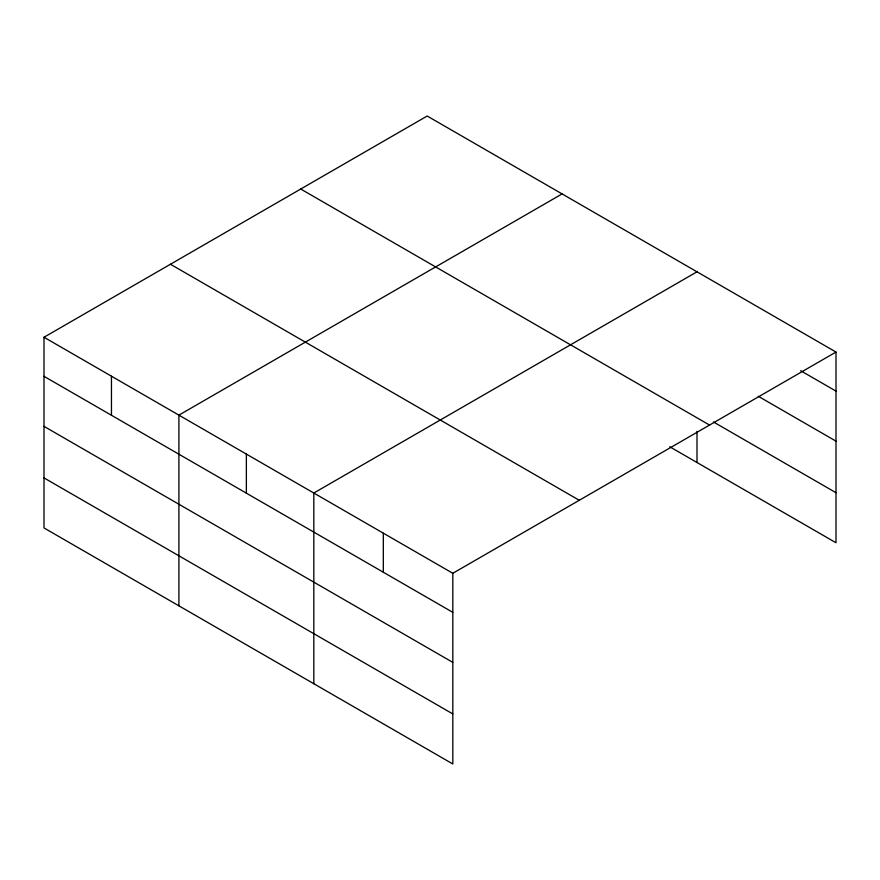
<?xml version="1.0" encoding="UTF-8"?>
<svg xmlns="http://www.w3.org/2000/svg" width="880" height="880" viewBox="0 0 880 880"><rect width="100%" height="100%" fill="white"/><g stroke="black" fill="none" stroke-linecap="round" stroke-linejoin="round"><path stroke-width="1.32" d="M669.779 446.787L836 542.751L836 352.055L427.185 116.028L44 337.249L44 527.945L452.815 763.972L452.815 573.287L44 337.249M562.089 193.919L178.904 415.14L178.904 605.836M697.004 271.799L313.819 493.031L313.819 683.727M452.815 573.287L836 352.055M800.657 370.711L836 391.116M758.252 396.264L836 441.155M713.493 421.982L836 492.712M300.729 189.035L709.544 425.062M170.456 264.253L579.271 500.28M44 376.321L452.815 612.348M44 426.36L452.815 662.387M44 477.906L452.815 713.933M697.004 431.387L697.004 462.495M383.317 533.159L383.317 572.22M246.367 454.091L246.367 493.152M111.452 376.2L111.452 415.261"/></g></svg>
